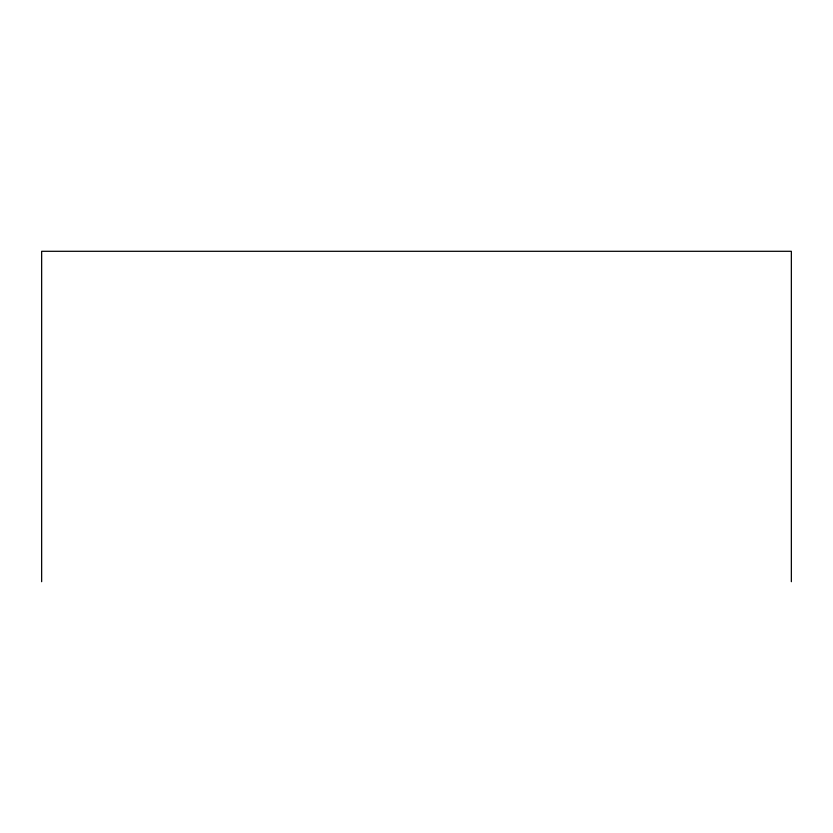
<?xml version="1.0" encoding="UTF-8"?>
<svg xmlns="http://www.w3.org/2000/svg" width="833" height="833" viewBox="0 0 833 833"><rect width="100%" height="100%" fill="white"/><g stroke="black" fill="none" stroke-linecap="round" stroke-linejoin="round"><path stroke-width="1.25" d="M791.35 581.705L791.35 251.295L41.65 251.295L41.65 581.705"/></g></svg>
